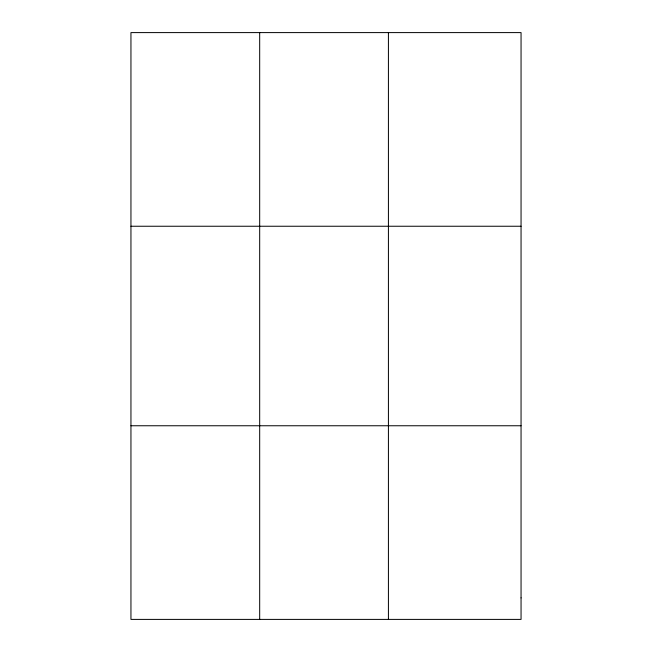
<?xml version="1.0" encoding="UTF-8"?>
<svg xmlns="http://www.w3.org/2000/svg" width="652" height="652" viewBox="0 0 652 652"><rect width="100%" height="100%" fill="white"/><g stroke="black" fill="none" stroke-linecap="round" stroke-linejoin="round"><path stroke-width="0.98" d="M259.683 619.4L259.683 32.6M388.421 619.4L388.421 32.6M130.946 226.244L521.054 226.244M130.946 425.756L521.054 425.756M521.054 597.884L521.054 619.4L130.946 619.4L130.946 32.6L521.054 32.6L521.054 597.884"/></g></svg>
